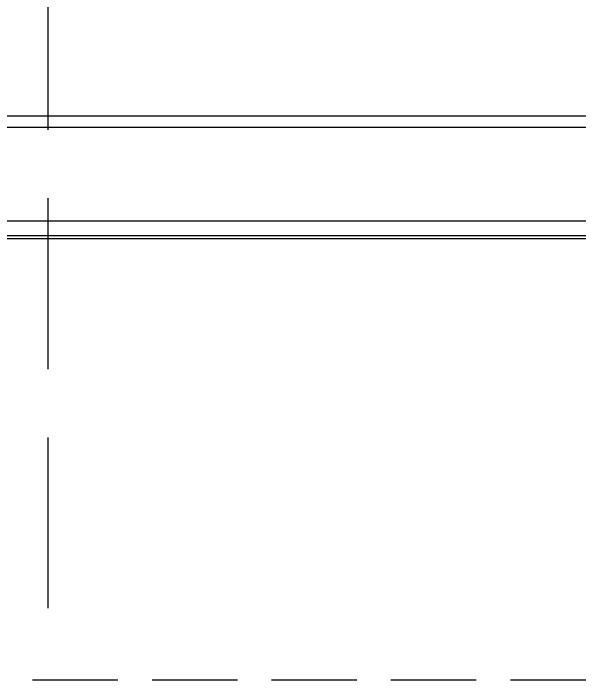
# Model space of a CAD drawing. Extents: x -1899985 to -450366, y 556196 to 2151267.
# Drawn here: x -1063748 to -1062088, y 578887 to 580838 of the extents above; entities that cross this region are included whole.
import ezdxf

# ---------------------------------------------------------------- set-up
doc = ezdxf.new("R2010")
doc.units = 0
doc.header["$LTSCALE"] = 1000
doc.header["$MEASUREMENT"] = 0
for name, pattern in [('__DASH', [0.35, 0.25, -0.1]), ('DASH', [0.35, 0.25, -0.1]), ('DOTE', [2.42, 2, -0.2, 0.02, -0.2])]:
    doc.linetypes.add(name, pattern=pattern)
for name, color, linetype in [('A-AXIS-DOTE', 14, 'DOTE'), ('A-LIN-V', 9, 'Continuous'), ('S-SB', 21, 'Continuous')]:
    doc.layers.add(name, color=color, linetype=linetype)

# ---------------------------------------------------------------- blocks, each defined once
blk = doc.blocks.new('55555')
at = {"layer": 'A-AXIS-DOTE', "linetype": '__DASH', "ltscale": 2}
blk.add_line((8250, -3360.7), (8250, 6078.5), dxfattribs=at)
blk = doc.blocks.new('11')
at = {"color": 1, "linetype": 'DASH'}
blk.add_lwpolyline([(1594308.9, -77420.6), (1605666.4, -77420.6)], dxfattribs=at)
at = {"layer": 'A-LIN-V', "color": 1}
for p, q in [((1604014.2, -75770.7), (1595896.1, -75770.7)), ((1598289.9, -75803.4), (1604014.2, -75803.4)), ((1592562.4, -76077.3), (1605899.7, -76077.3)), ((1594075.6, -76129.5), (1605899.7, -76129.5)), ((1605899.7, -76120.8), (1598840.1, -76120.8))]:
    blk.add_line(p, q, dxfattribs=at)
blk = doc.blocks.new('23423wer')
at = {"layer": 'S-SB', "xscale": 0.735970624901321, "yscale": 0.735970624901321, "zscale": 0.735970624901321}
blk.add_blockref('11', (-2850596.9, 597906.1), dxfattribs=at)

msp = doc.modelspace()

# ---------------------------------------------------------------- block references
at = {"xscale": 1.35874988235309, "yscale": 1.35874988235309, "zscale": 1.35874988235309}
msp.add_blockref('23423wer', (1209648.1, -156096.8), dxfattribs=at)
at = {"layer": 'A-LIN-V'}
msp.add_blockref('55555', (-1071895, 582457.5), dxfattribs=at)

doc.saveas('drawing.dxf')
